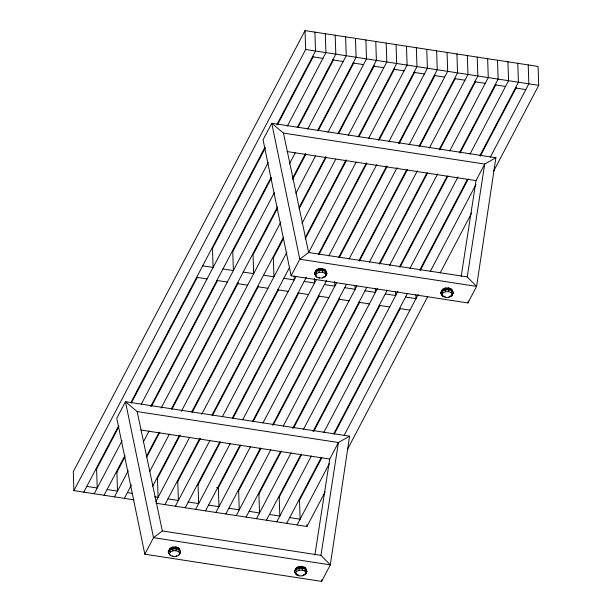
<?xml version="1.0" encoding="UTF-8"?>
<svg xmlns="http://www.w3.org/2000/svg" width="612" height="612" viewBox="0 0 612 612"><rect width="100%" height="100%" fill="white"/><g stroke="black" fill="none" stroke-linecap="round" stroke-linejoin="round"><path stroke-width="0.92" d="M178.826 555.229L179.767 553.439L178.719 551.71L176.088 550.701L176.287 547.794L172.768 547.839L169.425 549.308L168.308 551.435L168.346 552.529L170.404 555.497L173.035 556.507L176.256 556.4L178.826 555.229L180.693 552.131L179.415 548.987L176.287 547.794L172.469 547.916L172.867 550.808L170.297 551.978L169.356 553.768L170.404 555.497M325.117 276.777L326.058 274.979L325.01 273.25L322.371 272.248L322.578 269.341L319.051 269.379L319.15 272.355L316.58 273.526L315.639 275.316L316.687 277.045L319.326 278.047L322.539 277.947L325.117 276.777L326.976 273.671L325.699 270.535L322.578 269.341L318.76 269.464M305.105 574.653L306.046 572.855L304.998 571.126L302.359 570.124L302.259 567.156L298.748 567.339L299.138 570.231L296.568 571.401L295.627 573.192L296.675 574.92L299.314 575.923L302.535 575.823L305.105 574.653L306.964 571.554L305.686 568.41L302.565 567.217L298.748 567.339M451.388 296.193L452.329 294.403L451.281 292.674L448.642 291.672L448.848 288.765L445.329 288.803L441.986 290.272L440.869 292.398L440.908 293.492L442.958 296.468L445.597 297.47L448.818 297.371L451.388 296.193L453.255 293.094L453.217 292L451.977 289.95L448.55 288.703L448.519 287.892L445.299 287.992L442.728 289.162L441.818 291.771M321.621 581.4L330.312 564.861L349.597 436.18L125.46 401.702L116.77 418.248L144.837 554.212L321.621 581.4L321.904 579.518M467.905 302.948L476.595 286.401L495.881 157.728L271.743 123.249L263.053 139.796L291.121 275.752L467.905 302.948L468.188 301.066M314.897 554.977L329.73 459.061L338.421 442.522L349.597 436.18M320.963 555.359L162.333 530.964L153.528 537.665L330.312 564.861L320.963 555.359L338.421 442.522L137.172 411.57L125.46 401.702L153.528 537.665L144.837 554.212M461.18 276.525L476.021 180.609L484.712 164.07L495.881 157.728M467.254 276.907L308.616 252.504L299.811 259.213L476.595 286.401L467.254 276.907L484.712 164.07L283.455 133.11L271.743 123.249L299.811 259.213L291.121 275.752M176.256 556.4L176.531 555.642M322.539 277.947L322.815 277.19L325.859 275.798M302.535 575.823L302.802 575.066M448.818 297.371L449.086 296.613M178.719 551.71L179.415 548.987L175.988 547.732L175.958 546.921L172.737 547.029L170.167 548.199L169.226 549.989M325.01 273.25L325.699 270.535L322.272 269.28L322.249 268.469L319.028 268.569L316.458 269.747L315.517 271.537M304.998 571.126L305.686 568.41L302.259 567.156L302.236 566.345L299.016 566.444L296.445 567.622L295.527 570.223M451.281 292.674L451.977 289.95L451.182 289.705L451.159 288.895L448.519 287.892M493.425 171.544L538.713 85.351L538.086 66.448L305.028 30.6L73.287 471.714L73.914 490.617L133.921 499.851M73.914 490.617L305.656 49.503L305.028 30.6M83.783 492.14L118.82 425.447M130.823 402.597L264.927 147.331M276.93 124.481L315.524 51.018L314.897 32.115M96.245 469.771L118.866 426.709M131.289 403.063L197.385 277.244M265.386 147.806L212.463 248.533L213.091 267.436L202.671 265.837M277.389 124.955L313.405 56.396M94.21 493.739L122.125 440.594M141.25 404.195L268.232 162.478M287.357 126.08L325.944 52.624L325.316 33.721M104.071 495.261L124.955 455.512M150.72 406.46L270.986 177.541M297.218 127.602L335.812 54.139L335.185 35.236M116.532 472.892L124.963 456.85M151.577 406.184L217.673 280.365M271.445 178.016L232.759 251.654L233.386 270.558L222.959 268.959M298.128 127.227L333.701 59.517M114.498 496.86L128.183 470.804M143.307 442.025L149.083 431.016M161.094 408.166L274.291 192.688M289.415 163.909L295.191 152.901M307.645 129.201L346.239 55.746L345.612 36.842M124.358 498.375L131.381 485.018M146.498 456.238L158.952 432.539M171.398 408.839L277.488 206.902M292.605 178.123L305.503 153.574M317.513 130.723L356.1 57.26L355.473 38.357M146.582 457.432L159.885 432.103M171.865 409.306L238.405 282.645M277.504 208.225L253.047 254.776L253.674 273.679L243.247 272.08M292.62 179.446L305.962 154.048M318.416 130.348L353.988 62.638M149.81 471.385L169.379 434.137M181.381 411.287L280.801 222.049M295.917 193.27L315.486 156.022M327.933 132.322L366.527 58.867L365.899 39.964M152.648 486.272L179.308 435.53M191.747 411.853L283.547 237.104M299.115 207.483L325.791 156.695M337.801 133.844L376.395 60.381L375.768 41.478M157.116 479.127L180.219 435.147M192.214 412.312L258.417 286.301M283.563 238.428L273.334 257.897L273.962 276.8L263.543 275.193M299.13 208.807L326.25 157.169M338.704 133.47L374.276 65.752M155.938 501.457L189.666 437.259M201.669 414.408L286.86 252.251M301.976 223.472L335.774 159.143M348.228 135.443L386.815 61.988L386.187 43.085M164.942 504.617L199.527 438.781M211.982 415.081L289.606 267.314M305.174 237.685L346.086 159.816M358.089 136.966L396.683 63.503L396.056 44.599M177.404 482.256L200.468 438.345M212.448 415.548L278.544 289.728M305.189 239.009L346.545 160.29M358.992 136.591L394.572 68.873M175.369 506.223L209.954 440.38M222.408 416.68L296.032 276.532M308.486 252.833L356.062 162.264M368.516 138.564L407.11 65.109L406.483 46.206M185.229 507.738L219.884 441.772M232.331 418.095L306.344 277.205M318.347 254.355L366.374 162.937M378.377 140.079L416.971 66.624L416.344 47.721M197.691 485.377L220.312 442.308M232.736 418.669L298.832 292.85M319.25 253.98L366.833 163.412M379.287 139.712L414.859 71.994M195.656 509.345L230.242 443.501M242.696 419.801L316.32 279.653M328.774 255.954L376.801 164.544M388.804 141.686L427.398 68.23L426.771 49.327M205.517 510.859L240.111 445.023M252.565 421.316L326.632 280.327M338.635 257.476L386.662 166.059M398.672 143.2L437.259 69.745L436.631 50.842M217.979 488.498L240.608 445.429M253.024 421.79L319.12 295.971M339.545 257.101L387.121 166.533M399.131 143.682L435.147 75.115M215.944 512.466L250.537 446.622M262.984 422.923L336.615 282.775M349.062 259.075L397.089 167.657M409.091 144.807L447.686 71.352L447.058 52.448M225.813 513.981L260.467 448.015M272.462 425.179L346.476 284.297M358.93 260.597L406.506 170.021M418.96 146.322L457.554 72.866L456.927 53.963M238.267 491.62L260.896 448.55M273.312 424.904L339.415 299.092M359.389 261.072L407.416 169.654M419.419 146.804L455.435 78.237M236.232 515.587L270.825 449.743M283.28 426.044L356.903 285.896M369.35 262.196L417.376 170.779M429.387 147.928L467.973 74.465L467.346 55.57M246.1 517.102L280.686 451.258M292.697 428.408L366.764 287.418M379.218 263.711L426.801 173.142M439.248 149.443L477.842 75.987L477.215 57.084M258.562 494.733L281.183 451.671M293.607 428.025L359.703 302.213M379.677 264.193L427.704 172.775M439.707 149.925L475.731 81.358M256.527 518.708L291.113 452.865M303.567 429.165L377.635 288.175M389.645 265.317L437.664 173.9M449.675 151.049L488.269 77.586L487.642 58.683M266.388 520.223L301.043 454.257M313.046 431.422L387.059 290.539M399.506 266.832L447.089 176.264M459.536 152.564L498.13 79.109L497.502 60.206M278.85 497.854L301.471 454.793M313.895 431.146L379.991 305.334M399.965 267.314L447.992 175.896M460.002 153.038L496.018 84.479M276.815 521.829L311.401 455.986M323.855 432.286L397.922 291.289M409.933 268.438L457.96 177.021M469.962 154.17L508.557 80.707L507.929 61.804M286.684 523.344L321.269 457.501M333.724 433.801L407.347 293.653M419.794 269.953L467.377 179.385M479.831 155.685L518.418 82.23L517.79 63.327M299.146 500.968L321.805 457.837M334.244 434.16L400.447 308.142M420.26 270.435L468.279 179.018M480.29 156.159L516.306 87.6M297.103 524.951L329.47 463.338M344.143 435.407L418.218 294.41M430.221 271.56L476.021 184.373M490.25 157.292L528.844 83.829L528.217 64.926M155.976 503.24L306.972 526.465L325.171 491.818M347.371 449.568L427.727 296.613M440.15 272.952L471.676 212.953M296.445 567.622L294.617 571.952L296.675 574.92M442.958 296.468L441.91 294.739L442.858 292.949L445.429 291.771L448.642 291.672M326.058 274.979L326.976 273.671L325.737 271.629L322.608 270.435L318.798 270.558L315.746 271.95L314.629 274.069L316.687 277.045M179.767 553.439L180.693 552.131L179.454 550.081L176.325 548.888L172.507 549.01L169.463 550.402L168.346 552.529L169.356 553.768M452.329 294.403L453.255 293.094L452.008 291.044L448.887 289.858L445.069 289.981L442.025 291.366L442.858 292.949M306.046 572.855L306.964 571.554L305.725 569.504L302.596 568.311L298.786 568.433L295.734 569.826L296.568 571.401M315.54 272.348L314.599 272.975L314.629 274.069L315.639 275.316M168.308 551.435L169.256 550.8M449.851 296.262L452.138 295.221L452.1 294.127M170.297 551.978L169.425 549.308L172.768 547.839L172.737 547.029M303.567 574.714L305.847 573.673L305.816 572.58M296.468 568.433L295.703 568.732L294.586 570.851L294.617 571.952L295.627 573.192M319.15 272.355L322.371 272.248M448.848 288.765L445.031 288.887L445.429 291.771M172.867 550.808L176.088 550.701M299.138 570.231L302.359 570.124M305.656 49.503L538.713 85.351M312.502 56.763L322.929 58.37M332.798 59.884L343.217 61.491M353.086 63.005L363.513 64.612M373.374 66.127L383.8 67.733M393.661 69.248L404.088 70.847M413.957 72.369L424.376 73.968M434.245 75.49L444.672 77.089M454.532 78.611L464.959 80.21M474.82 81.733L485.247 83.331M495.116 84.854L505.535 86.453M515.403 87.975L525.83 89.574M287.051 151.547L476.021 180.609M283.83 278.315L294.257 279.921L294.127 276.142M304.118 281.436L314.545 283.042L314.384 278.315M324.406 284.557L334.833 286.164L334.68 281.436M344.701 287.678L355.121 289.285L354.998 285.506M364.989 290.799L375.416 292.406L375.286 288.627M385.277 293.921L395.704 295.527L395.574 291.748M405.565 297.042L415.992 298.648L415.869 294.862M196.636 277.32L207.063 278.927M216.923 280.441L227.35 282.048M237.211 283.563L247.638 285.169M257.507 286.684L267.926 288.29M277.794 289.805L288.221 291.411M298.082 292.926L308.509 294.533M318.37 296.047L328.797 297.654M338.666 299.169L349.085 300.767M358.953 302.29L369.38 303.889M379.241 305.411L389.668 307.01M399.537 308.532L409.956 310.131M140.768 429.999L329.73 459.061M216.594 487.55L218.339 487.818L218.966 506.721L208.539 505.114M86.797 486.395L97.224 487.993L96.597 469.09M107.092 489.516L117.512 491.115L116.884 472.212M127.38 492.637L132.59 493.433M154.622 496.822L158.095 497.357L157.468 478.454M167.956 498.879L178.383 500.478L177.755 481.575M188.251 501.993L198.671 503.599L198.043 484.696M228.827 508.235L239.254 509.842L238.626 490.939M249.115 511.357L259.542 512.963L258.914 494.06M269.41 514.478L279.829 516.084L279.202 497.181M289.698 517.599L300.125 519.206L299.498 500.302M445.276 296.736L442.147 295.542L440.869 292.398M322.249 268.469L324.88 269.471L325.959 272.011M302.236 566.345L304.868 567.347L305.916 569.076M298.985 575.188L295.864 573.995L295.825 572.901M175.958 546.921L178.597 547.924L179.668 550.463M441.91 294.739L440.908 293.492L442.728 289.162M451.159 288.895L452.207 290.623M325.607 271.437L324.88 269.471M315.425 274.344L314.599 272.975L315.708 270.856L319.051 269.379L319.028 268.569M179.324 549.89L178.597 547.924M316.58 273.526L315.708 270.856L316.481 270.55L316.458 269.747M318.997 277.312L319.326 278.047M172.714 555.765L173.035 556.507M283.455 133.11L308.616 252.504M137.172 411.57L162.333 530.964M445.299 287.992L445.329 288.803L441.986 290.272L442.025 291.366M315.838 275.025L315.876 276.119M306.91 524.576L306.972 526.465M304.868 567.347L304.898 568.158M299.016 566.444L299.038 567.255L295.703 568.732L295.734 569.826M170.167 548.199L170.197 549.01M169.547 553.477L169.585 554.571"/></g></svg>
